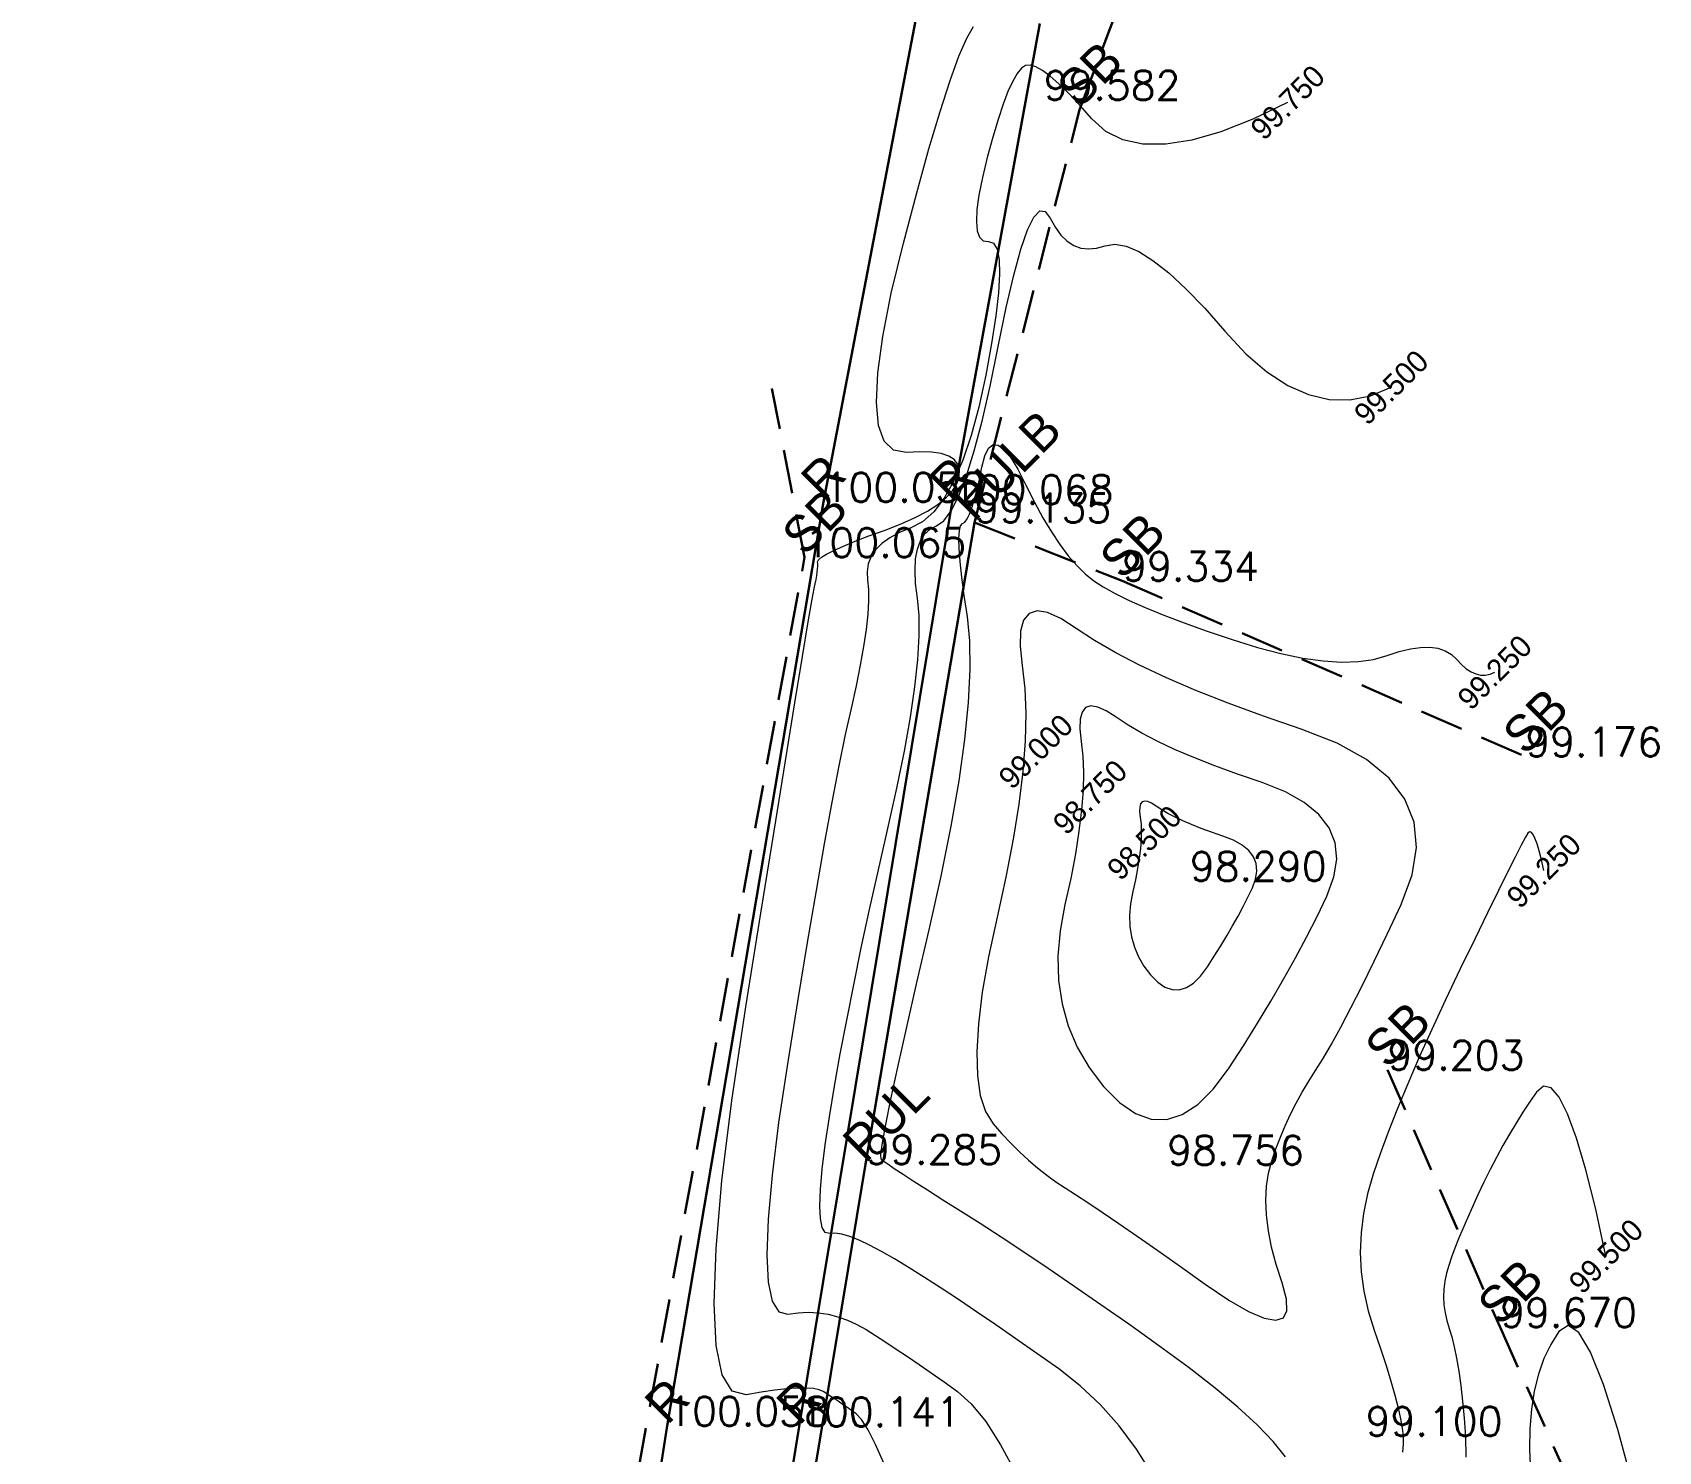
# Model space of a CAD drawing. Extents: x 0 to 10087, y 0 to 10179.
# Drawn here: x 9980.7 to 10036.7, y 10079.9 to 10128.7 of the extents above; entities that cross this region are included whole.
import ezdxf
from ezdxf.enums import TextEntityAlignment as Align

# ---------------------------------------------------------------- set-up
doc = ezdxf.new("R2010")
doc.units = 0
doc.header["$MEASUREMENT"] = 0
doc.linetypes.add('DASHED', pattern=[0.75, 0.5, -0.25])
for name, color, linetype in [('2', 1, 'Continuous'), ('4', 3, 'Continuous'), ('Contour_RL', 44, 'Continuous')]:
    doc.layers.add(name, color=color, linetype=linetype)
for name, color, linetype, lineweight in [('BT ROAD', 251, 'Continuous', 30), ('BUILDING', 6, 'Continuous', 30), ('Contours', 42, 'Continuous', 13), ('SB', 1, 'DASHED', 30)]:
    doc.layers.add(name, color=color, linetype=linetype, lineweight=lineweight)
doc.styles.add('ROMANS', font='romans.shx', dxfattribs={"height": 3})

msp = doc.modelspace()

# ---------------------------------------------------------------- linework, layer by layer
at = {"layer": 'BT ROAD', "linetype": 'Continuous'}
for points in [[(10011.273, 10129.997), (10007.952, 10112.579), (10002.566, 10080.759), (10001.802, 10075.892)], [(10001.587, 10046.737), (10002.453, 10051.932), (10007.106, 10080.734), (10012.371, 10112.502), (10015.395, 10129.049)]]:
    msp.add_lwpolyline(points, dxfattribs=at)
at = {"layer": 'BUILDING', "linetype": 'Continuous'}
msp.add_lwpolyline([(10003.428, 10053.72), (10009.392, 10089.772), (10013.145, 10111.862)], dxfattribs=at)
at = {"layer": 'Contours', "color": 122, "linetype": 'Continuous'}
for points in [[(10010.039, 10079.445), (10009.743, 10080.11), (10009.484, 10080.619), (10009.261, 10080.973), (10009.074, 10081.171), (10008.908, 10081.288), (10008.749, 10081.399), (10008.597, 10081.504), (10008.452, 10081.602), (10008.314, 10081.695), (10008.182, 10081.782), (10008.058, 10081.862), (10007.94, 10081.937), (10007.798, 10081.998), (10007.602, 10082.038), (10007.352, 10082.056), (10007.047, 10082.053), (10006.687, 10082.029), (10006.273, 10081.984), (10005.804, 10081.917), (10005.281, 10081.829), (10004.799, 10081.951), (10004.454, 10082.516), (10004.247, 10083.522), (10004.178, 10084.97), (10004.246, 10086.861), (10004.451, 10089.193), (10004.794, 10091.967), (10005.275, 10095.183), (10005.792, 10098.416), (10006.246, 10101.239), (10006.636, 10103.654), (10006.962, 10105.661), (10007.224, 10107.258), (10007.422, 10108.447), (10007.557, 10109.227), (10007.628, 10109.598), (10007.663, 10109.758), (10007.693, 10109.905), (10007.717, 10110.039), (10007.735, 10110.16), (10007.746, 10110.267), (10007.752, 10110.361), (10007.751, 10110.443), (10007.745, 10110.511), (10007.772, 10110.581), (10007.875, 10110.671), (10008.053, 10110.78), (10008.306, 10110.907), (10008.633, 10111.053), (10009.036, 10111.219), (10009.514, 10111.403), (10010.067, 10111.605), (10010.623, 10111.82), (10011.111, 10112.039), (10011.532, 10112.263), (10011.885, 10112.492), (10012.17, 10112.725), (10012.388, 10112.963), (10012.538, 10113.205), (10012.62, 10113.452), (10012.634, 10113.683), (10012.579, 10113.878), (10012.455, 10114.036), (10012.262, 10114.157), (10012, 10114.243), (10011.67, 10114.291), (10011.27, 10114.304), (10010.802, 10114.28), (10010.361, 10114.355), (10010.041, 10114.667), (10009.845, 10115.214), (10009.771, 10115.998), (10009.819, 10117.018), (10009.99, 10118.273), (10010.284, 10119.765), (10010.7, 10121.493), (10011.158, 10123.227), (10011.579, 10124.738), (10011.962, 10126.026), (10012.307, 10127.091), (10012.614, 10127.933), (10012.883, 10128.552), (10013.114, 10128.948)], [(10023.937, 10126.338), (10022.733, 10125.76), (10021.632, 10125.327), (10020.634, 10125.038), (10019.739, 10124.895), (10018.947, 10124.896), (10018.258, 10125.041), (10017.671, 10125.331), (10017.188, 10125.766), (10016.774, 10126.239), (10016.398, 10126.642), (10016.057, 10126.976), (10015.754, 10127.24), (10015.488, 10127.435), (10015.258, 10127.56), (10015.065, 10127.615), (10014.908, 10127.602), (10014.767, 10127.51), (10014.619, 10127.331), (10014.465, 10127.066), (10014.303, 10126.714), (10014.135, 10126.275), (10013.96, 10125.75), (10013.778, 10125.138), (10013.59, 10124.44), (10013.423, 10123.746), (10013.305, 10123.146), (10013.236, 10122.642), (10013.217, 10122.232), (10013.246, 10121.917), (10013.325, 10121.697), (10013.454, 10121.571), (10013.631, 10121.541), (10013.806, 10121.484), (10013.928, 10121.279), (10013.997, 10120.927), (10014.012, 10120.426), (10013.973, 10119.778), (10013.881, 10118.982), (10013.736, 10118.038), (10013.537, 10116.947), (10013.299, 10115.844), (10013.037, 10114.869), (10012.751, 10114.02), (10012.441, 10113.299), (10012.106, 10112.704), (10011.747, 10112.236), (10011.364, 10111.894), (10010.957, 10111.68), (10010.566, 10111.52), (10010.234, 10111.341), (10009.96, 10111.144), (10009.744, 10110.929), (10009.587, 10110.696), (10009.488, 10110.444), (10009.447, 10110.174), (10009.465, 10109.885), (10009.497, 10109.555), (10009.5, 10109.162), (10009.473, 10108.705), (10009.417, 10108.184), (10009.331, 10107.599), (10009.216, 10106.951), (10009.071, 10106.239), (10008.897, 10105.463), (10008.698, 10104.566), (10008.478, 10103.491), (10008.237, 10102.237), (10007.975, 10100.805), (10007.691, 10099.194), (10007.387, 10097.405), (10007.061, 10095.437), (10006.715, 10093.291), (10006.402, 10091.199), (10006.179, 10089.395), (10006.045, 10087.879), (10006.001, 10086.649), (10006.046, 10085.707), (10006.181, 10085.053), (10006.405, 10084.686), (10006.718, 10084.606), (10007.073, 10084.654), (10007.424, 10084.668), (10007.769, 10084.651), (10008.109, 10084.6), (10008.444, 10084.516), (10008.774, 10084.4), (10009.098, 10084.251), (10009.418, 10084.069), (10009.744, 10083.863), (10010.09, 10083.639), (10010.454, 10083.399), (10010.838, 10083.142), (10011.24, 10082.868), (10011.662, 10082.577), (10012.102, 10082.269), (10012.561, 10081.944), (10013.04, 10081.518), (10013.536, 10080.903), (10014.05, 10080.1), (10014.583, 10079.11)], [(10019.284, 10079.077), (10018.735, 10079.951), (10018.137, 10080.752), (10017.49, 10081.48), (10016.794, 10082.136), (10016.05, 10082.719), (10015.297, 10083.251), (10014.575, 10083.755), (10013.884, 10084.232), (10013.224, 10084.682), (10012.596, 10085.103), (10011.998, 10085.497), (10011.432, 10085.864), (10010.897, 10086.202), (10010.399, 10086.505), (10009.946, 10086.764), (10009.537, 10086.978), (10009.172, 10087.147), (10008.852, 10087.273), (10008.575, 10087.354), (10008.343, 10087.391), (10008.156, 10087.383), (10008.011, 10087.42), (10007.907, 10087.59), (10007.845, 10087.893), (10007.824, 10088.328), (10007.844, 10088.897), (10007.906, 10089.598), (10008.009, 10090.432), (10008.154, 10091.399), (10008.33, 10092.458), (10008.528, 10093.57), (10008.747, 10094.733), (10008.988, 10095.948), (10009.251, 10097.216), (10009.535, 10098.535), (10009.841, 10099.906), (10010.168, 10101.328), (10010.48, 10102.72), (10010.739, 10103.997), (10010.945, 10105.16), (10011.099, 10106.209), (10011.2, 10107.143), (10011.248, 10107.963), (10011.243, 10108.668), (10011.185, 10109.26), (10011.122, 10109.766), (10011.101, 10110.216), (10011.121, 10110.611), (10011.183, 10110.951), (10011.286, 10111.235), (10011.431, 10111.463), (10011.618, 10111.636), (10011.846, 10111.754), (10012.097, 10111.928), (10012.352, 10112.274), (10012.611, 10112.79), (10012.874, 10113.477), (10013.142, 10114.334), (10013.413, 10115.362), (10013.689, 10116.561), (10013.968, 10117.931), (10014.242, 10119.272), (10014.502, 10120.388), (10014.748, 10121.279), (10014.979, 10121.944), (10015.196, 10122.383), (10015.399, 10122.596), (10015.587, 10122.584), (10015.761, 10122.346), (10015.936, 10122.024), (10016.129, 10121.761), (10016.339, 10121.555), (10016.567, 10121.407), (10016.813, 10121.318), (10017.076, 10121.287), (10017.357, 10121.313), (10017.655, 10121.398), (10017.988, 10121.452), (10018.373, 10121.385), (10018.81, 10121.197), (10019.299, 10120.89), (10019.841, 10120.461), (10020.434, 10119.913), (10021.079, 10119.244), (10021.776, 10118.454), (10022.499, 10117.681), (10023.22, 10117.059), (10023.938, 10116.59), (10024.655, 10116.273), (10025.37, 10116.107), (10026.083, 10116.094), (10026.795, 10116.233), (10027.504, 10116.524)], [(10023.864, 10079.694), (10023.433, 10080.222), (10022.886, 10080.792), (10022.222, 10081.405), (10021.443, 10082.059), (10020.549, 10082.755), (10019.538, 10083.493), (10018.496, 10084.23), (10017.506, 10084.923), (10016.569, 10085.571), (10015.684, 10086.175), (10014.853, 10086.735), (10014.073, 10087.251), (10013.346, 10087.722), (10012.672, 10088.149), (10012.062, 10088.532), (10011.529, 10088.869), (10011.072, 10089.161), (10010.691, 10089.408), (10010.387, 10089.61), (10010.159, 10089.766), (10010.008, 10089.877), (10009.933, 10089.942), (10009.926, 10090.104), (10009.981, 10090.5), (10010.096, 10091.133), (10010.272, 10092.002), (10010.51, 10093.106), (10010.808, 10094.446), (10011.167, 10096.022), (10011.587, 10097.834), (10012.002, 10099.691), (10012.346, 10101.404), (10012.618, 10102.971), (10012.818, 10104.394), (10012.947, 10105.671), (10013.005, 10106.804), (10012.991, 10107.791), (10012.906, 10108.634), (10012.797, 10109.358), (10012.714, 10109.989), (10012.655, 10110.527), (10012.621, 10110.973), (10012.613, 10111.326), (10012.629, 10111.586), (10012.67, 10111.753), (10012.736, 10111.828), (10012.815, 10111.883), (10012.896, 10111.992), (10012.977, 10112.155), (10013.06, 10112.371), (10013.144, 10112.641), (10013.23, 10112.965), (10013.317, 10113.343), (10013.405, 10113.774), (10013.506, 10114.165), (10013.632, 10114.423), (10013.784, 10114.546), (10013.962, 10114.536), (10014.164, 10114.391), (10014.392, 10114.113), (10014.645, 10113.701), (10014.924, 10113.155), (10015.215, 10112.567), (10015.507, 10112.03), (10015.798, 10111.543), (10016.09, 10111.106), (10016.382, 10110.72), (10016.674, 10110.384), (10016.966, 10110.099), (10017.258, 10109.864), (10017.588, 10109.649), (10017.994, 10109.422), (10018.476, 10109.185), (10019.034, 10108.937), (10019.668, 10108.677), (10020.378, 10108.407), (10021.163, 10108.125), (10022.024, 10107.833), (10022.895, 10107.563), (10023.707, 10107.351), (10024.461, 10107.196), (10025.157, 10107.099), (10025.796, 10107.059), (10026.376, 10107.077), (10026.898, 10107.152), (10027.362, 10107.284), (10027.78, 10107.423), (10028.164, 10107.517), (10028.514, 10107.567), (10028.831, 10107.573), (10029.115, 10107.534), (10029.364, 10107.451), (10029.58, 10107.323), (10029.762, 10107.151), (10029.927, 10106.975), (10030.092, 10106.833), (10030.256, 10106.726), (10030.419, 10106.653), (10030.583, 10106.615), (10030.746, 10106.613), (10030.908, 10106.644), (10031.07, 10106.711)], [(10032.76, 10099.877), (10032.679, 10100.246), (10032.602, 10100.555), (10032.528, 10100.806), (10032.458, 10100.996), (10032.391, 10101.128), (10032.328, 10101.2), (10032.268, 10101.213), (10032.212, 10101.166), (10032.129, 10101.027), (10031.986, 10100.76), (10031.783, 10100.366), (10031.522, 10099.846), (10031.201, 10099.198), (10030.821, 10098.423), (10030.381, 10097.521), (10029.882, 10096.492), (10029.373, 10095.426), (10028.902, 10094.411), (10028.469, 10093.449), (10028.075, 10092.539), (10027.718, 10091.681), (10027.4, 10090.876), (10027.119, 10090.122), (10026.878, 10089.421), (10026.683, 10088.746), (10026.546, 10088.073), (10026.465, 10087.401), (10026.441, 10086.729), (10026.474, 10086.06), (10026.564, 10085.391), (10026.711, 10084.723), (10026.915, 10084.057), (10027.134, 10083.417), (10027.326, 10082.83), (10027.491, 10082.294), (10027.63, 10081.811), (10027.742, 10081.379), (10027.827, 10081), (10027.885, 10080.673), (10027.916, 10080.397), (10027.921, 10080.137), (10027.898, 10079.855)], [(10034.902, 10086.602), (10034.548, 10088.217), (10034.209, 10089.572), (10033.886, 10090.668), (10033.579, 10091.504), (10033.287, 10092.079), (10033.011, 10092.395), (10032.75, 10092.452), (10032.505, 10092.248), (10032.269, 10091.908), (10032.036, 10091.554), (10031.806, 10091.186), (10031.579, 10090.805), (10031.355, 10090.411), (10031.134, 10090.003), (10030.916, 10089.581), (10030.701, 10089.146), (10030.494, 10088.714), (10030.304, 10088.303), (10030.128, 10087.914), (10029.969, 10087.546), (10029.824, 10087.199), (10029.696, 10086.872), (10029.582, 10086.567), (10029.485, 10086.283), (10029.406, 10086.01), (10029.35, 10085.738), (10029.318, 10085.466), (10029.308, 10085.194), (10029.322, 10084.923), (10029.358, 10084.652), (10029.418, 10084.382), (10029.5, 10084.112), (10029.591, 10083.818), (10029.677, 10083.475), (10029.756, 10083.082), (10029.83, 10082.64), (10029.899, 10082.148), (10029.961, 10081.607), (10030.018, 10081.017), (10030.069, 10080.377), (10030.08, 10079.683)], [(10035.847, 10078.633), (10035.312, 10080.626), (10034.82, 10082.181), (10034.371, 10083.296), (10033.964, 10083.972), (10033.6, 10084.209), (10033.279, 10084.007), (10033.001, 10083.563), (10032.768, 10083.073), (10032.579, 10082.537), (10032.435, 10081.956), (10032.336, 10081.33), (10032.282, 10080.658), (10032.272, 10079.941), (10032.307, 10079.178)]]:
    msp.add_lwpolyline(points, dxfattribs=at)
for points in [[(10013.926, 10098.274), (10013.633, 10096.914), (10013.418, 10095.689), (10013.283, 10094.598), (10013.226, 10093.641), (10013.249, 10092.819), (10013.351, 10092.132), (10013.532, 10091.579), (10013.792, 10091.16), (10014.094, 10090.819), (10014.397, 10090.496), (10014.704, 10090.192), (10015.012, 10089.907), (10015.324, 10089.641), (10015.637, 10089.394), (10015.954, 10089.165), (10016.272, 10088.956), (10016.628, 10088.729), (10017.054, 10088.448), (10017.551, 10088.114), (10018.118, 10087.726), (10018.757, 10087.285), (10019.465, 10086.79), (10020.245, 10086.241), (10021.095, 10085.639), (10021.911, 10085.089), (10022.589, 10084.698), (10023.128, 10084.466), (10023.528, 10084.393), (10023.79, 10084.478), (10023.913, 10084.722), (10023.897, 10085.125), (10023.743, 10085.686), (10023.542, 10086.312), (10023.386, 10086.91), (10023.274, 10087.478), (10023.208, 10088.018), (10023.186, 10088.529), (10023.209, 10089.011), (10023.277, 10089.464), (10023.39, 10089.888), (10023.532, 10090.296), (10023.687, 10090.697), (10023.856, 10091.094), (10024.038, 10091.485), (10024.233, 10091.87), (10024.441, 10092.25), (10024.663, 10092.625), (10024.898, 10092.995), (10025.156, 10093.405), (10025.445, 10093.902), (10025.766, 10094.485), (10026.119, 10095.156), (10026.503, 10095.914), (10026.92, 10096.758), (10027.368, 10097.69), (10027.847, 10098.708), (10028.227, 10099.731), (10028.376, 10100.678), (10028.293, 10101.549), (10027.979, 10102.343), (10027.433, 10103.06), (10026.656, 10103.701), (10025.647, 10104.265), (10024.407, 10104.753), (10023.1, 10105.2), (10021.89, 10105.643), (10020.776, 10106.083), (10019.759, 10106.518), (10018.839, 10106.95), (10018.015, 10107.377), (10017.288, 10107.801), (10016.658, 10108.22), (10016.12, 10108.566), (10015.669, 10108.767), (10015.305, 10108.823), (10015.029, 10108.735), (10014.84, 10108.502), (10014.738, 10108.125), (10014.723, 10107.603), (10014.796, 10106.937), (10014.884, 10106.155), (10014.915, 10105.288), (10014.891, 10104.334), (10014.81, 10103.294), (10014.674, 10102.168), (10014.481, 10100.956), (10014.232, 10099.658)], [(10016.265, 10098.714), (10016.097, 10097.807), (10016.024, 10096.935), (10016.048, 10096.098), (10016.166, 10095.296), (10016.381, 10094.53), (10016.691, 10093.799), (10017.097, 10093.102), (10017.599, 10092.442), (10018.147, 10091.888), (10018.692, 10091.515), (10019.234, 10091.322), (10019.773, 10091.308), (10020.309, 10091.475), (10020.842, 10091.822), (10021.372, 10092.349), (10021.898, 10093.056), (10022.411, 10093.846), (10022.898, 10094.623), (10023.36, 10095.386), (10023.796, 10096.135), (10024.206, 10096.87), (10024.591, 10097.592), (10024.951, 10098.301), (10025.284, 10098.996), (10025.531, 10099.659), (10025.627, 10100.272), (10025.573, 10100.836), (10025.37, 10101.35), (10025.016, 10101.815), (10024.512, 10102.23), (10023.859, 10102.596), (10023.056, 10102.912), (10022.208, 10103.201), (10021.424, 10103.489), (10020.702, 10103.773), (10020.043, 10104.055), (10019.447, 10104.335), (10018.914, 10104.612), (10018.443, 10104.886), (10018.034, 10105.158), (10017.686, 10105.382), (10017.394, 10105.512), (10017.158, 10105.548), (10016.979, 10105.491), (10016.857, 10105.34), (10016.791, 10105.096), (10016.781, 10104.758), (10016.828, 10104.326), (10016.885, 10103.82), (10016.906, 10103.258), (10016.89, 10102.64), (10016.838, 10101.967), (10016.749, 10101.237), (10016.624, 10100.452), (10016.463, 10099.611)], [(10018.603, 10099.154), (10018.527, 10098.739), (10018.494, 10098.341), (10018.504, 10097.959), (10018.558, 10097.593), (10018.656, 10097.243), (10018.798, 10096.91), (10018.983, 10096.592), (10019.212, 10096.29), (10019.463, 10096.037), (10019.711, 10095.867), (10019.959, 10095.779), (10020.205, 10095.773), (10020.45, 10095.849), (10020.693, 10096.007), (10020.935, 10096.248), (10021.175, 10096.57), (10021.41, 10096.931), (10021.632, 10097.286), (10021.843, 10097.634), (10022.042, 10097.976), (10022.229, 10098.312), (10022.405, 10098.642), (10022.569, 10098.965), (10022.721, 10099.282), (10022.833, 10099.585), (10022.877, 10099.865), (10022.853, 10100.122), (10022.76, 10100.357), (10022.598, 10100.569), (10022.368, 10100.758), (10022.07, 10100.925), (10021.703, 10101.069), (10021.317, 10101.202), (10020.959, 10101.333), (10020.63, 10101.463), (10020.329, 10101.592), (10020.057, 10101.719), (10019.813, 10101.846), (10019.598, 10101.971), (10019.412, 10102.095), (10019.252, 10102.197), (10019.119, 10102.257), (10019.011, 10102.273), (10018.93, 10102.247), (10018.874, 10102.178), (10018.843, 10102.067), (10018.839, 10101.913), (10018.861, 10101.716), (10018.887, 10101.484), (10018.896, 10101.228), (10018.889, 10100.946), (10018.865, 10100.638), (10018.825, 10100.305), (10018.767, 10099.947), (10018.694, 10099.563)]]:
    msp.add_lwpolyline(points, close=True, dxfattribs=at)
at = {"layer": 'SB', "ltscale": 3}
for points in [[(10016.768, 10126.084), (10019.343, 10132.947)], [(10013.145, 10111.862), (10016.768, 10126.084)], [(9953.554, 10040.03), (9979.111, 10058.798), (10001.161, 10076.987), (10007.297, 10110.673), (10006.171, 10116.477)], [(10013.145, 10111.862), (10018.24, 10109.856), (10032.126, 10103.806)], [(10027.379, 10093.014), (10031.257, 10084.15), (10036.073, 10073.419), (10017.614, 10062.459), (10015.761, 10060.917)]]:
    msp.add_lwpolyline(points, dxfattribs=at)

# ---------------------------------------------------------------- texts
at = {"layer": '2'}
for s, p in [('SB', (10016.768, 10126.084)), ('PULB', (10013.145, 10111.862)), ('R', (10007.952, 10112.579)), ('R', (10012.371, 10112.502)), ('SB', (10007.297, 10110.673)), ('SB', (10018.24, 10109.856)), ('SB', (10032.126, 10103.806)), ('SB', (10027.379, 10093.014)), ('PUL', (10009.392, 10089.772)), ('SB', (10031.257, 10084.15)), ('R', (10002.566, 10080.759)), ('R', (10007.106, 10080.734))]:
    msp.add_text(s, height=1.25, rotation=45, dxfattribs=at).set_placement(p)
at = {"layer": '4', "style": 'ROMANS'}
for s, p in [('99.582', (10015.532, 10126.42)), ('100.052', (10007.952, 10112.579)), ('100.068', (10012.371, 10112.502)), ('99.135', (10013.145, 10111.862)), ('100.065', (10007.297, 10110.673)), ('99.334', (10018.24, 10109.856)), ('99.176', (10032.126, 10103.806)), ('98.290', (10020.568, 10099.523)), ('99.203', (10027.379, 10093.014)), ('99.285', (10009.392, 10089.772)), ('98.756', (10019.787, 10089.742)), ('99.670', (10031.257, 10084.15)), ('100.058', (10002.566, 10080.759)), ('100.141', (10007.106, 10080.734)), ('99.100', (10026.625, 10080.41))]:
    msp.add_text(s, height=1, dxfattribs=at).set_placement(p)
at = {"layer": 'Contour_RL', "color": 122, "linetype": 'Continuous'}
for s, p in [('99.750', (10023.937, 10126.338)), ('99.500', (10027.504, 10116.524)), ('99.250', (10031.07, 10106.711)), ('99.000', (10015.26, 10103.983)), ('98.750', (10017.129, 10102.413)), ('98.500', (10018.998, 10100.842)), ('99.250', (10032.76, 10099.877)), ('99.500', (10034.902, 10086.602))]:
    msp.add_text(s, height=0.75, rotation=45, dxfattribs=at).set_placement(p, align=Align.MIDDLE_CENTER)

doc.saveas('drawing.dxf')
